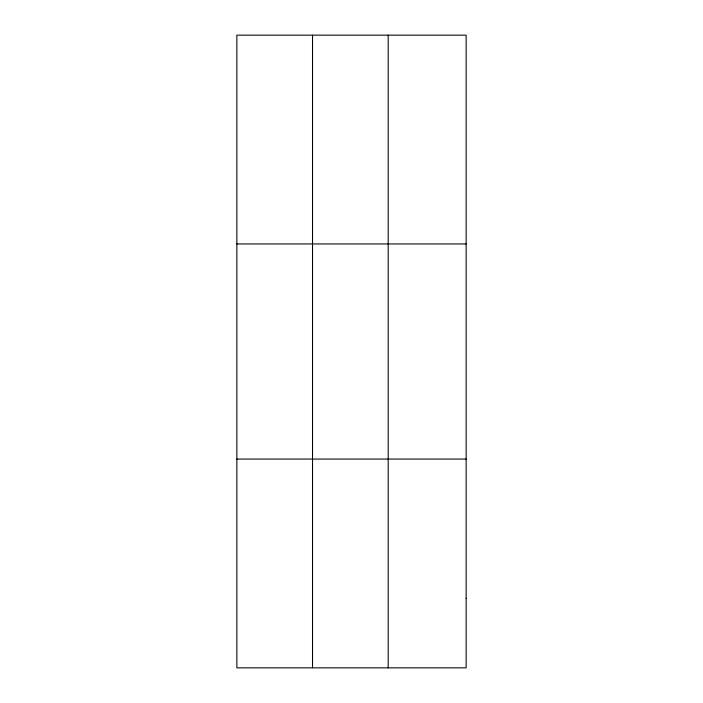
<?xml version="1.0" encoding="UTF-8"?>
<svg xmlns="http://www.w3.org/2000/svg" width="703" height="703" viewBox="0 0 703 703"><rect width="100%" height="100%" fill="white"/><g stroke="black" fill="none" stroke-linecap="round" stroke-linejoin="round"><path stroke-width="1.05" d="M312.519 35.15L312.519 667.85M388.188 35.15L388.188 667.85M236.858 243.941L466.142 243.941M236.858 459.059L466.142 459.059M466.142 598.253L466.142 667.85L236.858 667.85L236.858 35.15L466.142 35.15L466.142 598.253"/></g></svg>
